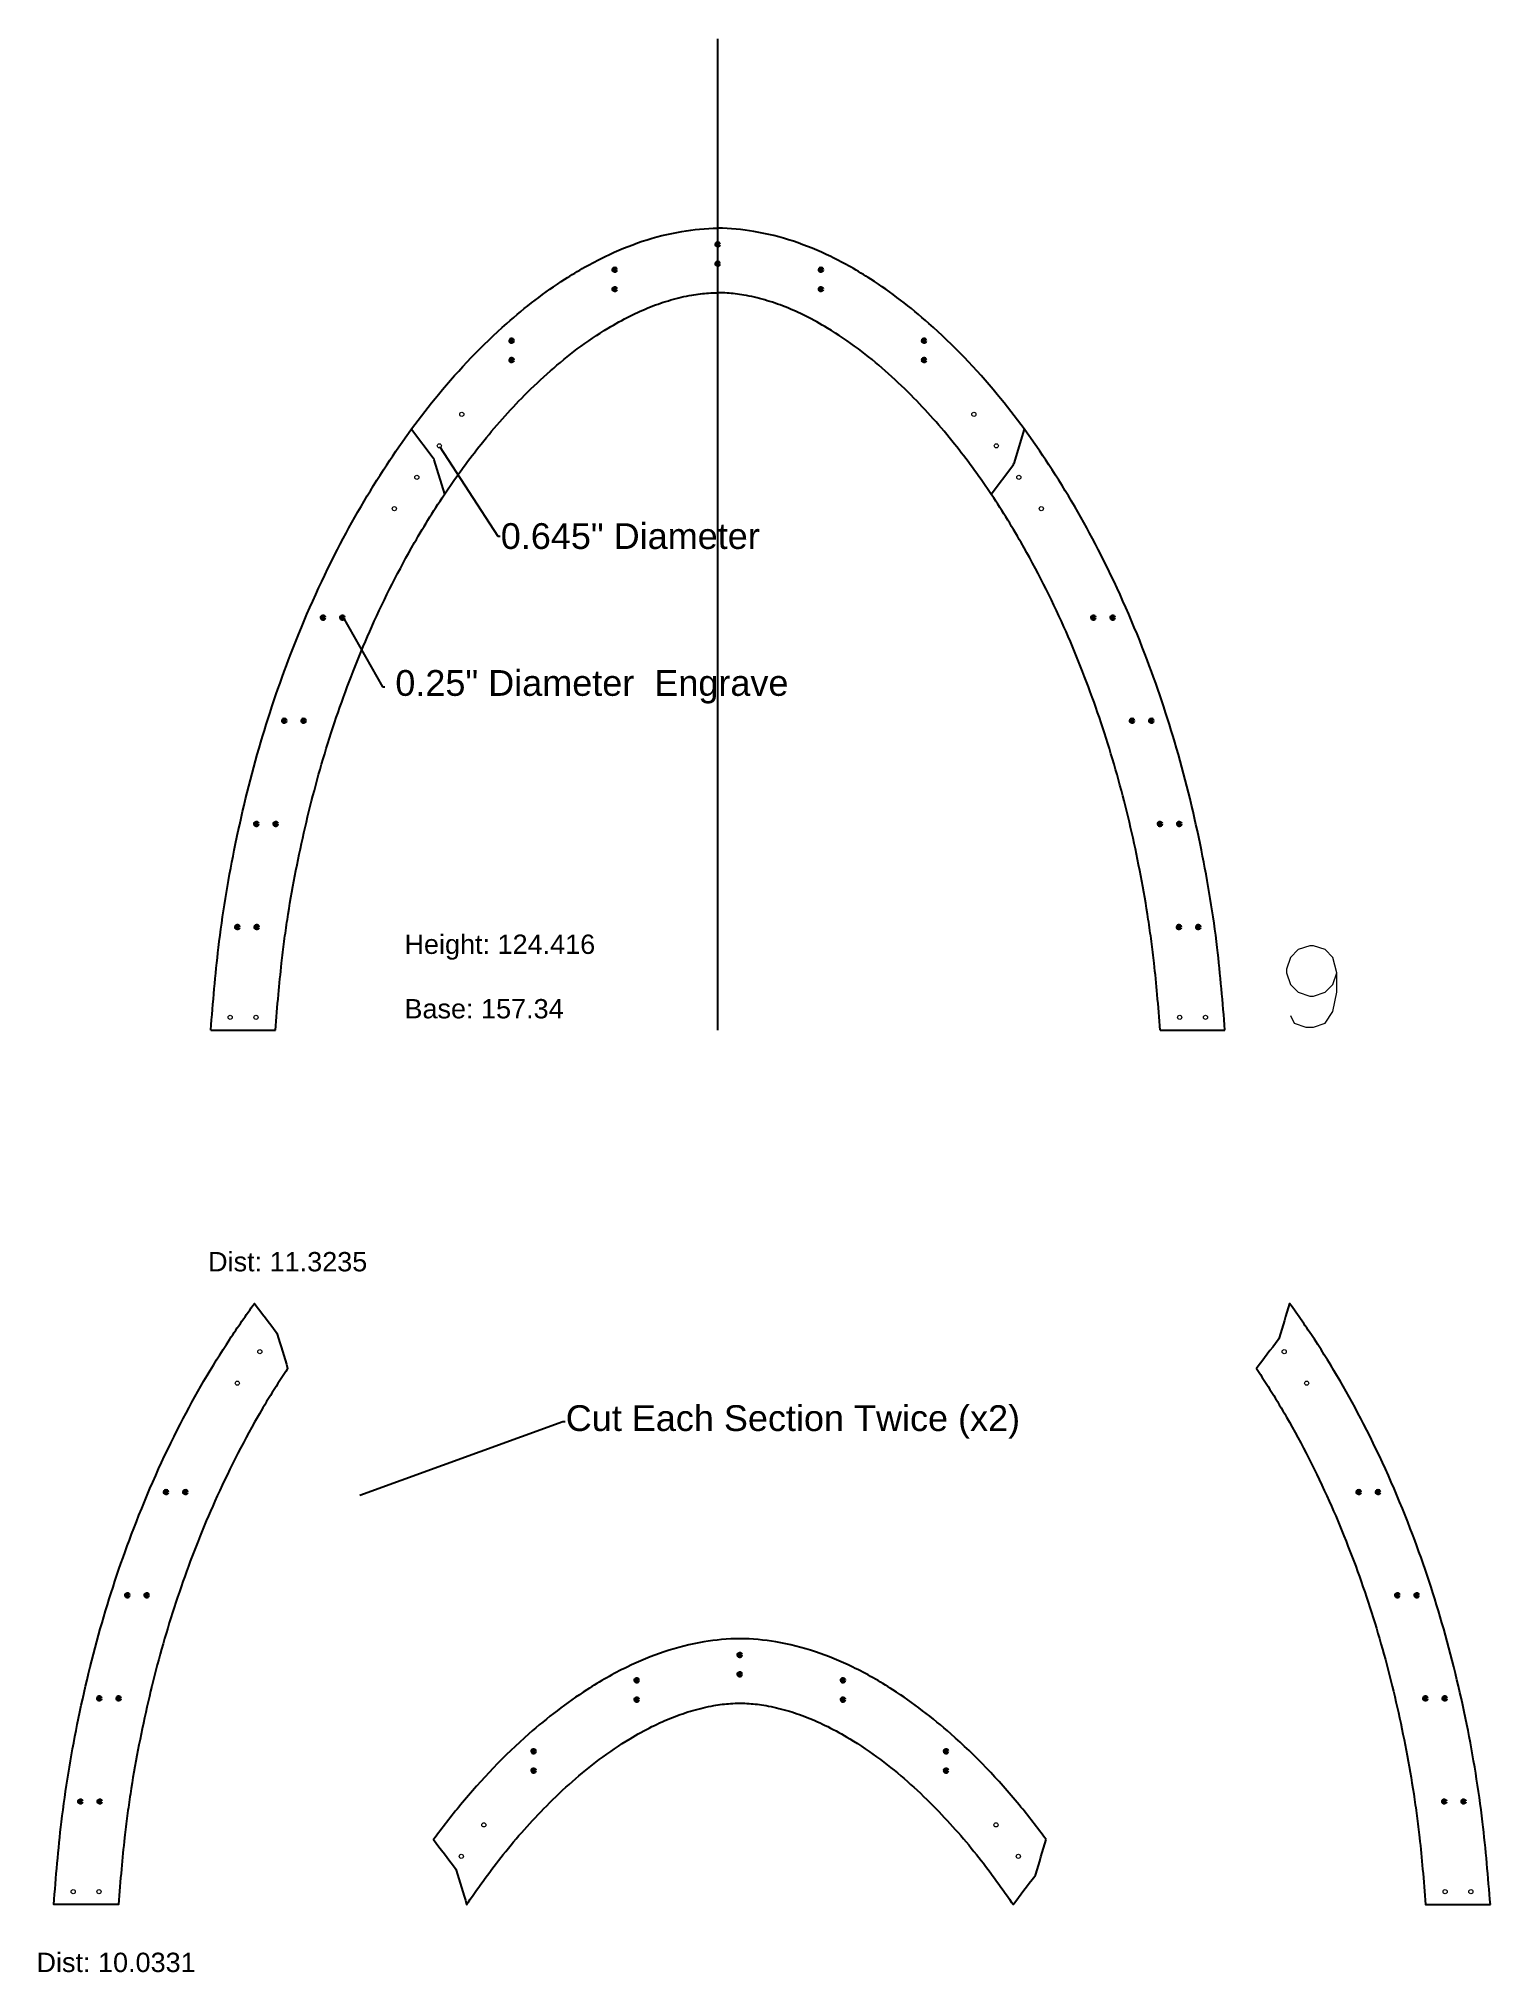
# Model space of a CAD drawing. Header units: inches. Extents: x 3 to 228, y -8 to 292.
import ezdxf
from ezdxf import colors
from ezdxf.entities.mleader import LeaderData, LeaderLine
from ezdxf.math import Vec2, Vec3

# ---------------------------------------------------------------- set-up
doc = ezdxf.new("R2010")
doc.units = ezdxf.units.IN
doc.header["$MEASUREMENT"] = 0
doc.header["$PDMODE"] = 32
doc.header["$PDSIZE"] = 0.5
for name, color, linetype, lineweight in [('Annotation', 7, 'Continuous', 9), ('Drilling', 3, 'Continuous', 13), ('Engrave', 4, 'Continuous', 50)]:
    doc.layers.add(name, color=color, linetype=linetype, lineweight=lineweight)
doc.styles.get("Standard").update_dxf_attribs({"font": 'Arial.ttf'})

# ---------------------------------------------------------------- blocks, each defined once
blk = doc.blocks.new('*U53')
at = {"layer": 'Engrave'}
blk.add_point((0, 0), dxfattribs=at)
blk = doc.blocks.new('*U54')
at = {"layer": 'Engrave', "color": 0, "linetype": 'ByBlock', "lineweight": -2, "transparency": 16777216}
for p in [(0, 0), (3, 0)]:
    blk.add_blockref('*U53', p, dxfattribs=at)
blk = doc.blocks.new('*U55')
at = {"layer": 'Engrave'}
blk.add_point((0, 0), dxfattribs=at)
blk = doc.blocks.new('*U56')
at = {"layer": 'Engrave', "color": 0, "linetype": 'ByBlock', "lineweight": -2, "transparency": 16777216}
for p in [(0, 0), (3, 0)]:
    blk.add_blockref('*U55', p, dxfattribs=at)
blk = doc.blocks.new('*U57')
at = {"layer": 'Engrave'}
blk.add_point((0, 0), dxfattribs=at)
blk = doc.blocks.new('*U58')
at = {"layer": 'Engrave', "color": 0, "linetype": 'ByBlock', "lineweight": -2, "transparency": 16777216}
for p in [(0, 0), (3, 0)]:
    blk.add_blockref('*U57', p, dxfattribs=at)
blk = doc.blocks.new('*U59')
at = {"layer": 'Engrave'}
blk.add_point((0, 0), dxfattribs=at)
blk = doc.blocks.new('*U60')
at = {"layer": 'Engrave', "color": 0, "linetype": 'ByBlock', "lineweight": -2, "transparency": 16777216}
for p in [(0, 0), (3, 0)]:
    blk.add_blockref('*U59', p, dxfattribs=at)
blk = doc.blocks.new('*U61')
at = {"layer": 'Engrave'}
blk.add_point((0, 0), dxfattribs=at)
blk = doc.blocks.new('*U62')
at = {"layer": 'Engrave', "color": 0, "linetype": 'ByBlock', "lineweight": -2, "transparency": 16777216}
for p in [(0, 0), (3, 0)]:
    blk.add_blockref('*U61', p, dxfattribs=at)
blk = doc.blocks.new('*U63')
at = {"layer": 'Engrave'}
blk.add_point((0, 0), dxfattribs=at)
blk = doc.blocks.new('*U64')
at = {"layer": 'Engrave', "color": 0, "linetype": 'ByBlock', "lineweight": -2, "transparency": 16777216}
for p in [(0, 0), (3, 0)]:
    blk.add_blockref('*U63', p, dxfattribs=at)
blk = doc.blocks.new('*U65')
at = {"layer": 'Engrave'}
blk.add_point((0, 0), dxfattribs=at)
blk = doc.blocks.new('*U66')
at = {"layer": 'Engrave', "color": 0, "linetype": 'ByBlock', "lineweight": -2, "transparency": 16777216}
for p in [(0, 0), (3, 0)]:
    blk.add_blockref('*U65', p, dxfattribs=at)
blk = doc.blocks.new('*U67')
at = {"layer": 'Engrave'}
blk.add_point((0, 0), dxfattribs=at)
blk = doc.blocks.new('*U68')
at = {"layer": 'Engrave', "color": 0, "linetype": 'ByBlock', "lineweight": -2, "transparency": 16777216}
for p in [(0, 0), (3, 0)]:
    blk.add_blockref('*U67', p, dxfattribs=at)
blk = doc.blocks.new('*U69')
at = {"layer": 'Engrave'}
blk.add_point((0, 0), dxfattribs=at)
blk = doc.blocks.new('*U70')
at = {"layer": 'Engrave', "color": 0, "linetype": 'ByBlock', "lineweight": -2, "transparency": 16777216}
for p in [(0, 0), (3, 0)]:
    blk.add_blockref('*U69', p, dxfattribs=at)
blk = doc.blocks.new('*U71')
at = {"layer": 'Engrave'}
blk.add_point((0, 0), dxfattribs=at)
blk = doc.blocks.new('*U72')
at = {"layer": 'Engrave', "color": 0, "linetype": 'ByBlock', "lineweight": -2, "transparency": 16777216}
for p in [(0, 0), (3, 0)]:
    blk.add_blockref('*U71', p, dxfattribs=at)
blk = doc.blocks.new('*U73')
at = {"layer": 'Engrave'}
blk.add_point((0, 0), dxfattribs=at)
blk = doc.blocks.new('*U74')
at = {"layer": 'Engrave', "color": 0, "linetype": 'ByBlock', "lineweight": -2, "transparency": 16777216}
for p in [(0, 0), (3, 0)]:
    blk.add_blockref('*U73', p, dxfattribs=at)
blk = doc.blocks.new('*U75')
at = {"layer": 'Engrave'}
blk.add_point((0, 0), dxfattribs=at)
blk = doc.blocks.new('*U76')
at = {"layer": 'Engrave', "color": 0, "linetype": 'ByBlock', "lineweight": -2, "transparency": 16777216}
for p in [(0, 0), (3, 0)]:
    blk.add_blockref('*U75', p, dxfattribs=at)
blk = doc.blocks.new('*U77')
at = {"layer": 'Engrave'}
blk.add_point((0, 0), dxfattribs=at)
blk = doc.blocks.new('*U78')
at = {"layer": 'Engrave', "color": 0, "linetype": 'ByBlock', "lineweight": -2, "transparency": 16777216}
for p in [(0, 0), (3, 0)]:
    blk.add_blockref('*U77', p, dxfattribs=at)
blk = doc.blocks.new('*U79')
at = {"layer": 'Engrave'}
blk.add_point((0, 0), dxfattribs=at)
blk = doc.blocks.new('*U80')
at = {"layer": 'Engrave', "color": 0, "linetype": 'ByBlock', "lineweight": -2, "transparency": 16777216}
for p in [(0, 0), (3, 0)]:
    blk.add_blockref('*U79', p, dxfattribs=at)
blk = doc.blocks.new('*U81')
at = {"layer": 'Engrave'}
blk.add_point((0, 0), dxfattribs=at)
blk = doc.blocks.new('*U82')
at = {"layer": 'Engrave', "color": 0, "linetype": 'ByBlock', "lineweight": -2, "transparency": 16777216}
for p in [(0, 0), (3, 0)]:
    blk.add_blockref('*U81', p, dxfattribs=at)
blk = doc.blocks.new('*U83')
at = {"layer": 'Engrave'}
blk.add_point((0, 0), dxfattribs=at)
blk = doc.blocks.new('*U84')
at = {"layer": 'Engrave', "color": 0, "linetype": 'ByBlock', "lineweight": -2, "transparency": 16777216}
for p in [(0, 0), (3, 0)]:
    blk.add_blockref('*U83', p, dxfattribs=at)
blk = doc.blocks.new('*U85')
at = {"layer": 'Engrave'}
blk.add_point((0, 0), dxfattribs=at)
blk = doc.blocks.new('*U86')
at = {"layer": 'Engrave', "color": 0, "linetype": 'ByBlock', "lineweight": -2, "transparency": 16777216}
for p in [(0, 0), (3, 0)]:
    blk.add_blockref('*U85', p, dxfattribs=at)
blk = doc.blocks.new('*U87')
at = {"layer": 'Engrave'}
blk.add_point((0, 0), dxfattribs=at)
blk = doc.blocks.new('*U88')
at = {"layer": 'Engrave', "color": 0, "linetype": 'ByBlock', "lineweight": -2, "transparency": 16777216}
for p in [(0, 0), (3, 0)]:
    blk.add_blockref('*U87', p, dxfattribs=at)
blk = doc.blocks.new('*U89')
at = {"layer": 'Engrave'}
blk.add_point((0, 0), dxfattribs=at)
blk = doc.blocks.new('*U90')
at = {"layer": 'Engrave', "color": 0, "linetype": 'ByBlock', "lineweight": -2, "transparency": 16777216}
for p in [(0, 0), (3, 0)]:
    blk.add_blockref('*U89', p, dxfattribs=at)
blk = doc.blocks.new('*U91')
at = {"layer": 'Engrave'}
blk.add_point((0, 0), dxfattribs=at)
blk = doc.blocks.new('*U92')
at = {"layer": 'Engrave', "color": 0, "linetype": 'ByBlock', "lineweight": -2, "transparency": 16777216}
for p in [(0, 0), (3, 0)]:
    blk.add_blockref('*U91', p, dxfattribs=at)
blk = doc.blocks.new('*U93')
at = {"layer": 'Engrave'}
blk.add_point((0, 0), dxfattribs=at)
blk = doc.blocks.new('*U94')
at = {"layer": 'Engrave', "color": 0, "linetype": 'ByBlock', "lineweight": -2, "transparency": 16777216}
for p in [(0, 0), (3, 0)]:
    blk.add_blockref('*U93', p, dxfattribs=at)
blk = doc.blocks.new('*U95')
at = {"layer": 'Engrave'}
blk.add_point((0, 0), dxfattribs=at)
blk = doc.blocks.new('*U96')
at = {"layer": 'Engrave', "color": 0, "linetype": 'ByBlock', "lineweight": -2, "transparency": 16777216}
for p in [(0, 0), (3, 0)]:
    blk.add_blockref('*U95', p, dxfattribs=at)
blk = doc.blocks.new('*U97')
at = {"layer": 'Engrave'}
blk.add_point((0, 0), dxfattribs=at)
blk = doc.blocks.new('*U98')
at = {"layer": 'Engrave', "color": 0, "linetype": 'ByBlock', "lineweight": -2, "transparency": 16777216}
for p in [(0, 0), (3, 0)]:
    blk.add_blockref('*U97', p, dxfattribs=at)
blk = doc.blocks.new('*U99')
at = {"layer": 'Engrave'}
blk.add_point((0, 0), dxfattribs=at)
blk = doc.blocks.new('*U100')
at = {"layer": 'Engrave', "color": 0, "linetype": 'ByBlock', "lineweight": -2, "transparency": 16777216}
for p in [(0, 0), (3, 0)]:
    blk.add_blockref('*U99', p, dxfattribs=at)
blk = doc.blocks.new('*U101')
at = {"layer": 'Engrave'}
blk.add_point((0, 0), dxfattribs=at)
blk = doc.blocks.new('*U102')
at = {"layer": 'Engrave', "color": 0, "linetype": 'ByBlock', "lineweight": -2, "transparency": 16777216}
for p in [(0, 0), (3, 0)]:
    blk.add_blockref('*U101', p, dxfattribs=at)
blk = doc.blocks.new('*U103')
at = {"layer": 'Engrave'}
blk.add_point((0, 0), dxfattribs=at)
blk = doc.blocks.new('*U104')
at = {"layer": 'Engrave', "color": 0, "linetype": 'ByBlock', "lineweight": -2, "transparency": 16777216}
for p in [(0, 0), (3, 0)]:
    blk.add_blockref('*U103', p, dxfattribs=at)

msp = doc.modelspace()

# ---------------------------------------------------------------- linework, layer by layer
for p, q in [((107.92, 137.72), (107.92, 291.55)), ((60.39, 230.99), (63.76, 226.54)), ((155.44, 230.99), (153.83, 225.65)), ((65.54, 220.9), (63.92, 226.23)), ((150.3, 220.9), (153.67, 225.34)), ((29.25, 137.72), (39.28, 137.72)), ((176.55, 137.72), (186.59, 137.72))]:
    msp.add_line(p, q)
for points, knots in [([(29.25, 137.72), (29.6, 142), (30.36, 151.37), (32.77, 166.01), (36.46, 181.25), (41.7, 196.91), (48.26, 211.67), (56.04, 225.12), (64.71, 237), (73.97, 246.76), (82.91, 253.66), (90.09, 257.74), (96.16, 260.26), (102.09, 261.75), (106.01, 262.15), (107.92, 262.13)], [0, 0, 0, 0, 20.323494, 44.502168, 70.16711, 94.523789, 122.556892, 146.529279, 167.948113, 192.070463, 209.95498, 221.215557, 231.071622, 241.036189, 249.925333, 249.925333, 249.925333, 249.925333]), ([(186.59, 137.72), (186.24, 142), (185.48, 151.37), (183.07, 166.01), (179.37, 181.25), (174.14, 196.91), (167.57, 211.67), (159.8, 225.12), (151.13, 237), (141.86, 246.76), (132.92, 253.66), (125.75, 257.74), (119.67, 260.26), (113.74, 261.75), (109.83, 262.15), (107.92, 262.13)], [0, 0, 0, 0, 20.323494, 44.502168, 70.16711, 94.523789, 122.556892, 146.529279, 167.948113, 192.070463, 209.95498, 221.215557, 231.071622, 241.036189, 249.925333, 249.925333, 249.925333, 249.925333]), ([(107.88, 256.13), (107.9, 256.13), (107.92, 256.13), (107.95, 256.13), (107.95, 256.13), (107.95, 256.13)], [249.9349318, 249.9349318, 249.9349318, 249.9349318, 250.1121538, 250.1121538, 250.1139439, 250.1139439, 250.1139439, 250.1139439]), ([(107.96, 256.13), (107.94, 256.13), (107.91, 256.13), (107.89, 256.13), (107.89, 256.13), (107.89, 256.13)], [249.9349318, 249.9349318, 249.9349318, 249.9349318, 250.1121538, 250.1121538, 250.1139439, 250.1139439, 250.1139439, 250.1139439]), ([(39.28, 137.72), (39.43, 139.58), (39.58, 141.42), (39.9, 144.88), (40.06, 146.5), (40.36, 149.24), (40.5, 150.37), (40.8, 152.63), (40.96, 153.76), (41.48, 157.16), (41.87, 159.42), (42.73, 163.91), (43.2, 166.13), (44.2, 170.54), (44.74, 172.74), (46.48, 179.28), (47.79, 183.58), (50.77, 192.06), (52.42, 196.24), (56.24, 204.79), (58.45, 209.15), (62.41, 216.06), (64.05, 218.69), (67.5, 223.81), (69.3, 226.28), (73.34, 231.33), (75.59, 233.87), (79.24, 237.55), (80.57, 238.8), (83.3, 241.2), (84.69, 242.34), (87.67, 244.57), (89.26, 245.65), (92, 247.3), (93.14, 247.93), (95.34, 249.03), (96.4, 249.51), (98.52, 250.35), (99.57, 250.71), (101.71, 251.33), (102.79, 251.58), (104.32, 251.85), (104.77, 251.91), (105.64, 252.02), (106.06, 252.06), (106.94, 252.12), (107.39, 252.14), (107.84, 252.13), (107.84, 252.13), (107.84, 252.13), (107.84, 252.13), (107.87, 252.13), (107.89, 252.13), (107.92, 252.13)], [1.286661, 1.286661, 1.286661, 1.286661, 10.16761, 10.16761, 18.212606, 18.212606, 23.94125, 23.94125, 29.669893, 29.669893, 41.127179, 41.127179, 52.393417, 52.393417, 63.659656, 63.659656, 86.192132, 86.192132, 108.724609, 108.724609, 133.396367, 133.396367, 149.185534, 149.185534, 164.974701, 164.974701, 182.682852, 182.682852, 192.391966, 192.391966, 202.10108, 202.10108, 212.754456, 212.754456, 220.143304, 220.143304, 227.002125, 227.002125, 233.860946, 233.860946, 240.719767, 240.719767, 243.676565, 243.676565, 246.633364, 246.633364, 249.925333, 249.925333, 249.925333, 249.934932, 249.934932, 249.934932, 250.113944, 250.113944, 250.113944, 250.113944]), ([(107.86, 253.73), (107.88, 253.73), (107.91, 253.73), (107.93, 253.73), (107.93, 253.73), (107.93, 253.73)], [249.9349318, 249.9349318, 249.9349318, 249.9349318, 250.1121538, 250.1121538, 250.1139439, 250.1139439, 250.1139439, 250.1139439]), ([(107.98, 253.73), (107.95, 253.73), (107.93, 253.73), (107.91, 253.73), (107.91, 253.73), (107.91, 253.73)], [249.9349318, 249.9349318, 249.9349318, 249.9349318, 250.1121538, 250.1121538, 250.1139439, 250.1139439, 250.1139439, 250.1139439]), ([(176.55, 137.72), (176.4, 139.58), (176.25, 141.42), (175.94, 144.88), (175.78, 146.5), (175.47, 149.24), (175.33, 150.37), (175.03, 152.63), (174.87, 153.76), (174.35, 157.16), (173.96, 159.42), (173.1, 163.91), (172.64, 166.13), (171.64, 170.54), (171.1, 172.74), (169.36, 179.28), (168.04, 183.58), (165.07, 192.06), (163.42, 196.24), (159.59, 204.79), (157.39, 209.15), (153.42, 216.06), (151.79, 218.69), (148.34, 223.81), (146.53, 226.28), (142.5, 231.33), (140.25, 233.87), (136.59, 237.55), (135.26, 238.8), (132.54, 241.2), (131.14, 242.34), (128.17, 244.57), (126.57, 245.65), (123.83, 247.3), (122.7, 247.93), (120.5, 249.03), (119.43, 249.51), (117.31, 250.35), (116.26, 250.71), (114.13, 251.33), (113.05, 251.58), (111.51, 251.85), (111.06, 251.91), (110.19, 252.02), (109.77, 252.06), (108.89, 252.12), (108.44, 252.14), (107.99, 252.13), (107.99, 252.13), (107.99, 252.13), (107.99, 252.13), (107.97, 252.13), (107.94, 252.13), (107.92, 252.13)], [1.286661, 1.286661, 1.286661, 1.286661, 10.16761, 10.16761, 18.212606, 18.212606, 23.94125, 23.94125, 29.669893, 29.669893, 41.127179, 41.127179, 52.393417, 52.393417, 63.659656, 63.659656, 86.192132, 86.192132, 108.724609, 108.724609, 133.396367, 133.396367, 149.185534, 149.185534, 164.974701, 164.974701, 182.682852, 182.682852, 192.391966, 192.391966, 202.10108, 202.10108, 212.754456, 212.754456, 220.143304, 220.143304, 227.002125, 227.002125, 233.860946, 233.860946, 240.719767, 240.719767, 243.676565, 243.676565, 246.633364, 246.633364, 249.925333, 249.925333, 249.925333, 249.934932, 249.934932, 249.934932, 250.113944, 250.113944, 250.113944, 250.113944]), ([(39.56, 90.56), (39.53, 90.68), (39.48, 90.78), (39.4, 90.88), (38.28, 92.36), (37.16, 93.84), (36.04, 95.32), (34.71, 93.5), (30.54, 87.48), (23.9, 76.01), (17.34, 61.24), (12.1, 45.59), (8.41, 30.34), (6, 15.7), (5.24, 6.33), (4.89, 2.05), (8.23, 2.05), (11.58, 2.05), (14.92, 2.05), (15.07, 3.91), (15.23, 5.75), (15.54, 9.21), (15.7, 10.83), (16.01, 13.57), (16.14, 14.7), (16.44, 16.96), (16.61, 18.09), (17.12, 21.49), (17.52, 23.75), (18.37, 28.24), (18.84, 30.46), (19.84, 34.87), (20.38, 37.07), (22.12, 43.61), (23.44, 47.92), (26.41, 56.4), (28.06, 60.57), (31.89, 69.12), (34.09, 73.48), (37.99, 80.27), (39.54, 82.78), (41.18, 85.23), (40.64, 87.01), (40.1, 88.79), (39.56, 90.56)], [0, 0, 0, 0, 0.353248, 0.353248, 0.353248, 1.353248, 1.353248, 1.353248, 12.009105, 35.981492, 64.014595, 88.371275, 114.036217, 138.21489, 158.538385, 158.538385, 158.538385, 159.538385, 159.538385, 159.538385, 168.419333, 168.419333, 176.46433, 176.46433, 182.192973, 182.192973, 187.921616, 187.921616, 199.378903, 199.378903, 210.645141, 210.645141, 221.911379, 221.911379, 244.443856, 244.443856, 266.976333, 266.976333, 291.648091, 291.648091, 306.711385, 306.711385, 306.711385, 307.711385, 307.711385, 307.711385, 307.711385]), ([(227.76, 2.05), (224.41, 2.05), (221.07, 2.05), (217.72, 2.05), (217.57, 3.91), (217.42, 5.75), (217.11, 9.21), (216.95, 10.83), (216.64, 13.57), (216.5, 14.7), (216.2, 16.96), (216.04, 18.09), (215.52, 21.49), (215.13, 23.75), (214.27, 28.24), (213.81, 30.46), (212.8, 34.87), (212.27, 37.07), (210.53, 43.61), (209.21, 47.92), (206.24, 56.4), (204.58, 60.57), (200.76, 69.12), (198.55, 73.48), (194.66, 80.27), (193.1, 82.78), (191.47, 85.23), (192.59, 86.71), (193.71, 88.19), (194.84, 89.67), (194.91, 89.76), (194.96, 89.87), (195, 89.98), (195.53, 91.76), (196.07, 93.54), (196.61, 95.32), (197.94, 93.5), (202.11, 87.48), (208.74, 76.01), (215.31, 61.24), (220.54, 45.59), (224.24, 30.34), (226.65, 15.7), (227.41, 6.33), (227.76, 2.05)], [0, 0, 0, 0, 1, 1, 1, 9.880949, 9.880949, 17.925946, 17.925946, 23.654589, 23.654589, 29.383232, 29.383232, 40.840518, 40.840518, 52.106756, 52.106756, 63.372995, 63.372995, 85.905471, 85.905471, 108.437948, 108.437948, 133.109706, 133.109706, 148.173001, 148.173001, 148.173001, 149.173001, 149.173001, 149.173001, 149.526249, 149.526249, 149.526249, 150.526249, 150.526249, 150.526249, 161.182106, 185.154493, 213.187596, 237.544275, 263.209218, 287.387891, 307.711385, 307.711385, 307.711385, 307.711385]), ([(158.86, 12.14), (158.32, 10.36), (157.78, 8.58), (157.24, 6.8), (157.21, 6.69), (157.15, 6.58), (157.08, 6.49), (155.96, 5.01), (154.84, 3.53), (153.71, 2.05), (153.64, 2.17), (153.56, 2.28), (151.75, 4.96), (149.95, 7.44), (145.91, 12.48), (143.66, 15.02), (140.01, 18.7), (138.68, 19.96), (135.95, 22.35), (134.56, 23.49), (131.58, 25.72), (129.99, 26.8), (127.25, 28.46), (126.11, 29.09), (123.91, 30.19), (122.85, 30.67), (120.73, 31.51), (119.68, 31.87), (117.54, 32.48), (116.46, 32.73), (114.93, 33), (114.48, 33.07), (113.61, 33.18), (113.19, 33.22), (112.31, 33.28), (111.86, 33.29), (111.41, 33.29), (111.41, 33.29), (111.41, 33.29), (111.41, 33.29), (111.38, 33.29), (111.36, 33.29), (111.33, 33.28), (111.31, 33.29), (111.28, 33.29), (111.26, 33.29), (111.26, 33.29), (111.26, 33.29), (111.26, 33.29), (110.81, 33.29), (110.36, 33.28), (109.48, 33.22), (109.06, 33.18), (108.19, 33.07), (107.74, 33), (106.2, 32.73), (105.12, 32.48), (102.99, 31.87), (101.94, 31.51), (99.82, 30.67), (98.75, 30.19), (96.55, 29.09), (95.42, 28.46), (92.68, 26.8), (91.08, 25.72), (88.11, 23.49), (86.71, 22.35), (83.99, 19.96), (82.66, 18.7), (79, 15.02), (76.75, 12.48), (72.72, 7.44), (70.91, 4.96), (69.11, 2.28), (69.03, 2.17), (68.95, 2.05), (68.41, 3.83), (67.87, 5.61), (67.34, 7.38), (67.3, 7.5), (67.25, 7.6), (67.18, 7.7), (66.05, 9.18), (64.93, 10.66), (63.81, 12.14), (65.15, 13.97), (69.68, 19.8), (77.39, 27.91), (86.33, 34.81), (93.5, 38.9), (99.58, 41.42), (105.51, 42.91), (109.42, 43.3), (111.33, 43.29), (113.24, 43.3), (117.16, 42.91), (123.09, 41.42), (129.16, 38.9), (136.34, 34.81), (145.28, 27.91), (152.99, 19.8), (157.51, 13.97), (158.86, 12.14)], [0, 0, 0, 0, 1, 1, 1, 1.353248, 1.353248, 1.353248, 2.353248, 2.353248, 2.353248, 3.079121, 3.079121, 18.868288, 18.868288, 36.576438, 36.576438, 46.285552, 46.285552, 55.994666, 55.994666, 66.648043, 66.648043, 74.036891, 74.036891, 80.895712, 80.895712, 87.754533, 87.754533, 94.613354, 94.613354, 97.570152, 97.570152, 100.52695, 100.52695, 103.81892, 103.81892, 103.81892, 103.828518, 103.828518, 103.828518, 104.007531, 104.007531, 104.007531, 104.186543, 104.186543, 104.186543, 104.196141, 104.196141, 104.196141, 107.488111, 107.488111, 110.444909, 110.444909, 113.401707, 113.401707, 120.260528, 120.260528, 127.119349, 127.119349, 133.978171, 133.978171, 141.367018, 141.367018, 152.020395, 152.020395, 161.729509, 161.729509, 171.438623, 171.438623, 189.146773, 189.146773, 204.93594, 204.93594, 205.661813, 205.661813, 205.661813, 206.661813, 206.661813, 206.661813, 207.015061, 207.015061, 207.015061, 208.015061, 208.015061, 208.015061, 218.778038, 242.900387, 260.784905, 272.045482, 281.901546, 291.866114, 300.755258, 300.755258, 300.755258, 309.644402, 319.608969, 329.465034, 340.72561, 358.610128, 382.732478, 393.495455, 393.495455, 393.495455, 393.495455])]:
    msp.add_open_spline(points, degree=3, knots=knots)
for points in [[(107.87, 256.13), (107.87, 256.13), (107.87, 256.13), (107.88, 256.13)], [(107.96, 256.13), (107.96, 256.13), (107.96, 256.13), (107.96, 256.13)], [(107.85, 253.73), (107.85, 253.73), (107.86, 253.73), (107.86, 253.73)], [(107.98, 253.73), (107.98, 253.73), (107.98, 253.73), (107.98, 253.73)], [(63.92, 226.23), (63.89, 226.34), (63.83, 226.45), (63.76, 226.54)], [(153.67, 225.34), (153.74, 225.43), (153.79, 225.54), (153.83, 225.65)]]:
    msp.add_open_spline(points, degree=3)
at = {"layer": 'Annotation'}
msp.add_lwpolyline([(196.75, 140.01), (197.35, 138.81), (199.15, 138.21), (200.35, 138.21), (202.15, 138.81), (203.35, 140.61), (203.95, 143.61), (203.95, 146.61), (203.35, 149.01), (202.15, 150.21), (200.35, 150.81), (199.75, 150.81), (197.95, 150.21), (196.75, 149.01), (196.15, 147.21), (196.15, 146.61), (196.75, 144.81), (197.95, 143.61), (199.75, 143.01), (200.35, 143.01), (202.15, 143.61), (203.35, 144.81), (203.95, 146.61)], dxfattribs=at)
at = {"layer": 'Drilling'}
for centre in [(68.19, 233.27), (147.64, 233.27), (64.71, 228.38), (151.13, 228.38), (61.22, 223.5), (154.61, 223.5), (57.74, 218.62), (158.1, 218.62), (32.26, 139.72), (36.26, 139.72), (179.57, 139.72), (183.57, 139.72), (36.86, 87.83), (195.78, 87.83), (33.38, 82.95), (199.27, 82.95), (71.61, 14.42), (151.06, 14.42), (68.12, 9.54), (154.54, 9.54), (7.91, 4.05), (11.91, 4.05), (220.74, 4.05), (224.74, 4.05)]:
    msp.add_circle(centre, 0.323, dxfattribs=at)

# ---------------------------------------------------------------- block references
at = {"layer": 'Engrave', "rotation": 270}
for name, p in [('*U62', (107.9, 259.63)), ('*U64', (91.92, 255.69)), ('*U66', (75.92, 244.68)), ('*U88', (111.31, 40.79)), ('*U90', (95.33, 36.85)), ('*U92', (79.33, 25.84))]:
    msp.add_blockref(name, p, dxfattribs=at)
at = {"layer": 'Engrave', "xscale": -1, "rotation": 90}
for name, p in [('*U76', (123.92, 255.69)), ('*U78', (139.92, 244.68)), ('*U94', (127.33, 36.85)), ('*U96', (143.33, 25.84))]:
    msp.add_blockref(name, p, dxfattribs=at)
at = {"layer": 'Engrave'}
for name, p in [('*U60', (46.67, 201.72)), ('*U58', (40.66, 185.72)), ('*U56', (36.32, 169.72)), ('*U54', (33.38, 153.72)), ('*U86', (22.31, 66.05)), ('*U84', (16.31, 50.05)), ('*U82', (11.96, 34.05)), ('*U80', (9.03, 18.05))]:
    msp.add_blockref(name, p, dxfattribs=at)
at = {"layer": 'Engrave', "xscale": -1}
for name, p in [('*U74', (169.17, 201.72)), ('*U72', (175.17, 185.72)), ('*U70', (179.51, 169.72)), ('*U68', (182.45, 153.72)), ('*U104', (210.34, 66.05)), ('*U102', (216.34, 50.05)), ('*U100', (220.68, 34.05)), ('*U98', (223.62, 18.05))]:
    msp.add_blockref(name, p, dxfattribs=at)

# ---------------------------------------------------------------- texts
at = {"layer": 'Annotation', "char_height": 3, "attachment_point": 1}
for s, insert in [('Height: 124.416\\P \\PBase: 157.34', (59.3, 152.55)), (' Dist: 11.3235', (27.67, 103.3)), (' Dist: 10.0331', (1.05, -5.41))]:
    msp.add_mtext_dynamic_manual_height_columns(s, width=45.2102, gutter_width=1, heights=[0], dxfattribs=dict(at, insert=insert))

# ---------------------------------------------------------------- leaders
at = {"layer": 'Annotation'}
ml = msp.add_multileader_mtext('Standard', dxfattribs=at)
ml.set_content('\\A1;0.645" Diameter', color=256)
ml.set_leader_properties()
ml.build(insert=Vec2(0, 0))
ml.multileader.update_dxf_attribs({"text_right_attachment_type": 6, "dogleg_length": 0.36, "arrow_head_size": 0.18})
ctx = ml.context
ctx.base_point, ctx.arrow_head_size, ctx.landing_gap_size, ctx.plane_origin = Vec3(74.15, 214.36), 0.18, 0.09, Vec3(199.34, 193.66)
ctx.right_attachment = 6
notes = []
notes.append((ctx, [(1, (1, 1, 0), (73.79, 214.36), (1, 0), 0.36, [(0, [(64.71, 228.38)], 0, [])])]))
ctx.mtext.insert, ctx.mtext.flow_direction = Vec3(74.24, 216.38), 5
ml = msp.add_multileader_mtext('Standard', dxfattribs=at)
ml.set_content('\\A1; 0.25" Diameter  Engrave', color=256)
ml.set_leader_properties()
ml.build(insert=Vec2(0, 0))
ml.multileader.update_dxf_attribs({"text_right_attachment_type": 6, "dogleg_length": 0.36, "arrow_head_size": 0.18})
ctx = ml.context
ctx.base_point, ctx.arrow_head_size, ctx.landing_gap_size, ctx.plane_origin = Vec3(56.24, 191.01), 0.18, 0.09, Vec3(181.43, 170.31)
ctx.right_attachment = 6
notes.append((ctx, [(1, (1, 1, 0), (55.88, 191.01), (1, 0), 0.36, [(0, [(49.63, 202.02)], 0, [])])]))
ctx.mtext.insert, ctx.mtext.flow_direction = Vec3(56.33, 193.59), 5
ml = msp.add_multileader_mtext('Standard', dxfattribs=at)
ml.set_content('\\A1;Cut Each Section Twice (x2) ', color=256)
ml.set_leader_properties()
ml.build(insert=Vec2(0, 0))
ml.multileader.update_dxf_attribs({"text_right_attachment_type": 6, "dogleg_length": 0.36, "arrow_head_size": 0.18})
ctx = ml.context
ctx.base_point, ctx.arrow_head_size, ctx.landing_gap_size, ctx.plane_origin = Vec3(84.23, 76.99), 0.18, 0.09, Vec3(219.77, 41.75)
ctx.right_attachment = 6
notes.append((ctx, [(1, (1, 1, 0), (83.87, 76.99), (1, 0), 0.36, [(0, [(52.2, 65.53)], 0, [])])]))
ctx.mtext.insert, ctx.mtext.flow_direction = Vec3(84.32, 79.53), 5
for ctx, leaders in notes:
    for number, flags, end, landing, length, lines in leaders:
        leader = LeaderData()
        leader.index, (leader.has_last_leader_line, leader.has_dogleg_vector, leader.attachment_direction) = number, flags
        leader.last_leader_point, leader.dogleg_vector, leader.dogleg_length = Vec3(end), Vec3(landing), length
        for number, points, colour, breaks in lines:
            line = LeaderLine()
            line.index, line.vertices, line.color, line.breaks = number, Vec3.list(points), colors.encode_raw_color(colour), breaks
            leader.lines.append(line)
        ctx.leaders.append(leader)

doc.saveas('drawing.dxf')
